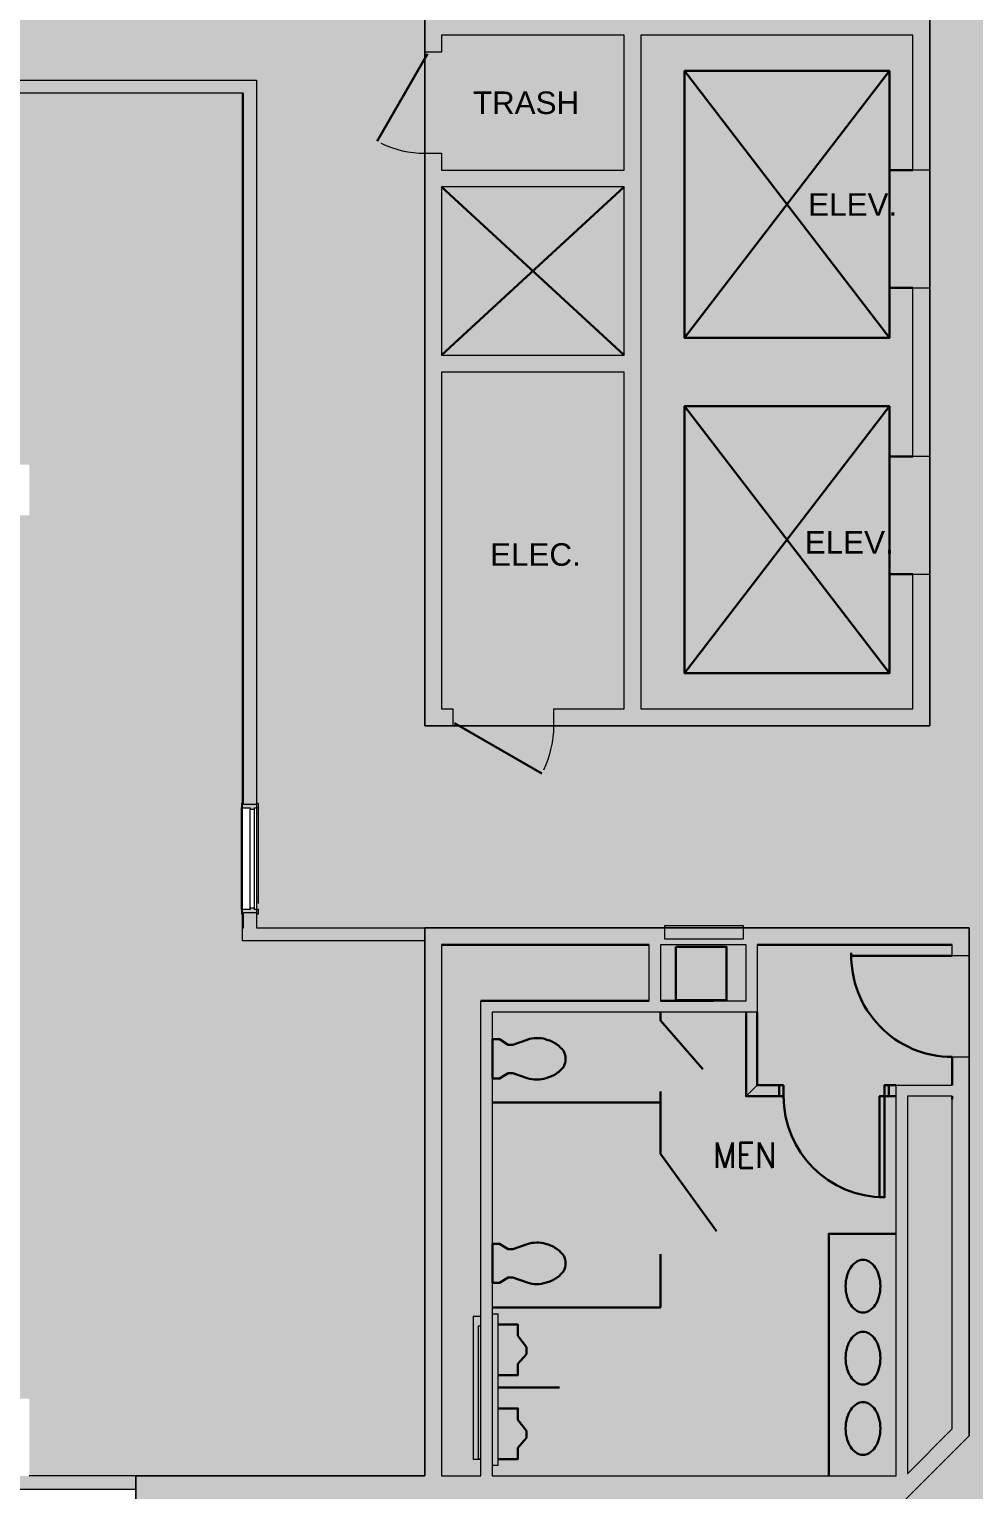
# Model space of a CAD drawing. Header units: inches. Extents: x -1199 to 741, y -709 to 788.
# Drawn here: x 9 to 346, y -356 to 164 of the extents above; entities that cross this region are included whole.
import ezdxf

# ---------------------------------------------------------------- set-up
doc = ezdxf.new("R2010")
doc.units = ezdxf.units.IN
doc.header["$MEASUREMENT"] = 0
for name, color, linetype, lineweight in [('A-COLS', 52, 'Continuous', 13), ('A-DETL-GENF', 92, 'Continuous', 9), ('A-DETL-THIN', 151, 'Continuous', 9), ('A-DOOR', 31, 'Continuous', 13), ('A-WALL', 113, 'Continuous', 13), ('A-WALL-PATT', 111, 'Continuous', 13), ('bb$0$A-0-DOOR-S', 7, 'Continuous', 9), ('bb$0$A-BBASE', 250, 'Continuous', 30), ('bb$0$A-Wall-Patt', 7, 'Continuous', 9), ('dp$0$A-WALL-EXST', 7, 'Continuous', 9), ('I-WALL', 2, 'Continuous', 9)]:
    doc.layers.add(name, color=color, linetype=linetype, lineweight=lineweight)
doc.styles.add('Arial', font='arial.ttf', dxfattribs={"height": 8.0064})
doc.styles.add('Simplex', font='simplex_.ttf', dxfattribs={"width": 0.9, "height": 9})

# ---------------------------------------------------------------- blocks, each defined once
blk = doc.blocks.new('1951 Kidwell_Linked_dwg_bb$0$CS_SNG30-7240414-5TH FLOOR RCP')
at = {"layer": 'bb$0$A-0-DOOR-S'}
blk.add_arc((160, -84), 36, 334.2307, 0, dxfattribs=at)
at = {"layer": 'bb$0$A-BBASE'}
for p, q in [((160.56, -83.03), (191.74, -101.03)), ((191.74, -101.03), (160.56, -83.03))]:
    blk.add_line(p, q, dxfattribs=at)
blk = doc.blocks.new('1951 Kidwell_Linked_dwg_bb$0$CS_SNG30-7240416-5TH FLOOR RCP')
at = {"layer": 'bb$0$A-0-DOOR-S'}
blk.add_arc((150, 156), 36, 244.2307, 270, dxfattribs=at)
at = {"layer": 'bb$0$A-BBASE'}
for p, q in [((150.97, 155.44), (132.97, 124.26)), ((132.97, 124.26), (150.97, 155.44))]:
    blk.add_line(p, q, dxfattribs=at)
blk = doc.blocks.new('1951 Kidwell_Linked_dwg_bb$0$URINAL1-7240420-5TH FLOOR RCP')
at = {"layer": 'bb$0$A-BBASE', "flags": 128}
for points in [[(12, 1), (9, 5), (9, 9), (1.96, 9)], [(1.96, -9), (9, -9), (9, -5), (12, -1.5), (12, 1)]]:
    blk.add_lwpolyline(points, dxfattribs=at)
blk = doc.blocks.new('1951 Kidwell_Linked_dwg_bb$0$TOILET3-7240421-5TH FLOOR RCP')
at = {"layer": 'bb$0$A-BBASE', "flags": 128}
blk.add_lwpolyline([(12.32, -6.84), (7.19, -5.04), (5.59, -5.04), (2.5, -7), (0, -7), (0, 7), (2.5, 7), (5.59, 5.04), (7.19, 5.04), (12.32, 6.84)], dxfattribs=at)
at = {"layer": 'bb$0$A-BBASE'}
for centre, radius, start, end in [((15.72, -3.12), 10.52, 90, 108.8354), ((16.24, -0.62), 8.05, 71.1646, 93.7754), ((15.16, -6.53), 14.01, 57.6462, 74.7553), ((16.24, -3.98), 11.29, 36.0611, 55.3641), ((20.07, 0), 5.93, 360, 26.7012), ((20.07, 0), 5.93, 333.2988, 0), ((16.24, 3.98), 11.29, 304.6359, 323.9389), ((15.72, 3.12), 10.52, 251.1646, 270), ((15.72, 3.12), 10.52, 270, 288.8354), ((15.7, 5.91), 13.2, 284.9626, 301.7838)]:
    blk.add_arc(centre, radius, start, end, dxfattribs=at)
blk = doc.blocks.new('1951 Kidwell_Linked_dwg_bb$0$DR1H901-7240422-5TH FLOOR RCP')
at = {"layer": 'bb$0$A-BBASE'}
blk.add_line((338, -166), (302, -166), dxfattribs=at)
blk.add_arc((338, -166), 36, 178.293, 270, dxfattribs=at)
blk = doc.blocks.new('1951 Kidwell_Linked_dwg_bb-7240425-5TH FLOOR RCP')
at = {"layer": 'bb$0$A-BBASE'}
for p, q in [((324, 114), (315.62, 114)), ((156, 108), (221, 48)), ((156, 48), (221, 108)), ((315.62, 72), (324, 72)), ((315.62, 29.82), (315.62, -65.3)), ((324, 12), (315.62, 12)), ((315.62, -30), (324, -30)), ((234, -218.25), (234, -214.32)), ((198, -319.75), (176.15, -319.75))]:
    blk.add_line(p, q, dxfattribs=at)
at = {"layer": 'bb$0$A-BBASE', "flags": 128}
for points in [[(242.58, 54.18), (315.62, 149.3), (242.58, 149.3)], [(315.62, 54.18), (242.58, 54.18), (242.58, 149.3), (315.62, 54.18), (315.62, 149.3)], [(242.58, 29.82), (315.62, 29.82), (242.58, -65.3), (242.58, 29.82), (315.62, -65.3), (242.58, -65.3)], [(234, -186), (234, -189), (249.04, -206.28)], [(264.5, -186), (264.5, -216), (276.35, -216), (276.35, -212), (268.5, -212), (268.5, -186)], [(318, -212), (315.35, -212), (313.85, -212), (313.85, -216), (315.35, -216), (315.35, -212), (315.35, -216), (318, -216)], [(174, -218.25), (234, -218.25), (234, -236.5), (253.96, -264.1)], [(318, -265), (294, -265), (294, -351.25)], [(234, -272.25), (234, -291.25), (174, -291.25)]]:
    blk.add_lwpolyline(points, dxfattribs=at)
for points in [[(239.53, -162.78), (257.53, -162.78), (257.53, -181.78), (239.53, -181.78)], [(277.85, -212), (276.35, -212), (276.35, -216), (277.85, -216)], [(313.85, -216), (312.1, -216), (312.1, -252), (313.85, -252)]]:
    blk.add_lwpolyline(points, close=True, dxfattribs=at)
at = {"layer": 'bb$0$A-BBASE'}
for centre, radius, start, end in [((313.85, -216), 36, 180, 270), ((307.76, -280.94), 7.13, 122.18, 146.6443), ((306.18, -278.44), 4.17, 90, 122.18), ((306.18, -278.44), 4.17, 57.82, 90), ((304.6, -280.94), 7.13, 33.3557, 57.82), ((314.23, -283.68), 14.25, 164.7482, 180), ((310.26, -282.59), 10.14, 146.6443, 164.7482), ((302.09, -282.59), 10.14, 15.2518, 33.3557), ((298.12, -283.68), 14.25, 0, 15.2518), ((314.23, -283.68), 14.25, 180, 195.2518), ((298.12, -283.68), 14.25, 344.7482, 360), ((310.26, -284.76), 10.14, 195.2518, 213.3557), ((307.76, -286.41), 7.13, 213.3557, 237.82), ((304.6, -286.41), 7.13, 302.18, 326.6443), ((302.09, -284.76), 10.14, 326.6443, 344.7482), ((306.18, -288.92), 4.17, 237.82, 270), ((306.18, -288.92), 4.17, 270, 302.18), ((307.76, -306.55), 7.13, 122.18, 146.6443), ((306.18, -304.04), 4.17, 90, 122.18), ((306.18, -304.04), 4.17, 57.82, 90), ((304.6, -306.55), 7.13, 33.3557, 57.82), ((314.23, -309.28), 14.25, 164.7482, 180), ((310.26, -308.2), 10.14, 146.6443, 164.7482), ((302.09, -308.2), 10.14, 15.2518, 33.3557), ((298.12, -309.28), 14.25, 0, 15.2518), ((314.23, -309.28), 14.25, 180, 195.2518), ((298.12, -309.28), 14.25, 344.7482, 360), ((310.26, -310.36), 10.14, 195.2518, 213.3557), ((307.76, -312.01), 7.13, 213.3557, 237.82), ((304.6, -312.01), 7.13, 302.18, 326.6443), ((302.09, -310.36), 10.14, 326.6443, 344.7482), ((306.18, -314.52), 4.17, 237.82, 270), ((306.18, -314.52), 4.17, 270, 302.18), ((310.26, -333.3), 10.14, 146.6443, 164.7482), ((307.76, -331.65), 7.13, 122.18, 146.6443), ((306.18, -329.14), 4.17, 90, 122.18), ((306.18, -329.14), 4.17, 57.82, 90), ((304.6, -331.65), 7.13, 33.3557, 57.82), ((302.09, -333.3), 10.14, 15.2518, 33.3557), ((314.23, -334.38), 14.25, 164.7482, 180), ((298.12, -334.38), 14.25, 0, 15.2518), ((314.23, -334.38), 14.25, 180, 195.2518), ((310.26, -335.46), 10.14, 195.2518, 213.3557), ((302.09, -335.46), 10.14, 326.6443, 344.7482), ((298.12, -334.38), 14.25, 344.7482, 360), ((307.76, -337.11), 7.13, 213.3557, 237.82), ((306.18, -339.62), 4.17, 237.82, 270), ((306.18, -339.62), 4.17, 270, 302.18), ((304.6, -337.11), 7.13, 302.18, 326.6443)]:
    blk.add_arc(centre, radius, start, end, dxfattribs=at)
at = {"layer": 'bb$0$A-Wall-Patt'}
for p, q in [((276.35, -212), (276.35, -216)), ((315.35, -216), (315.35, -212))]:
    blk.add_line(p, q, dxfattribs=at)
at = {"layer": 'bb$0$A-Wall-Patt', "flags": 128}
blk.add_lwpolyline([(264.5, -216), (268.5, -212)], close=True, dxfattribs=at)
for name, p in [('1951 Kidwell_Linked_dwg_bb$0$CS_SNG30-7240416-5TH FLOOR RCP', (0, 0)), ('1951 Kidwell_Linked_dwg_bb$0$CS_SNG30-7240414-5TH FLOOR RCP', (0, 0)), ('1951 Kidwell_Linked_dwg_bb$0$DR1H901-7240422-5TH FLOOR RCP', (0, 0)), ('1951 Kidwell_Linked_dwg_bb$0$TOILET3-7240421-5TH FLOOR RCP', (174.18, -202.67)), ('1951 Kidwell_Linked_dwg_bb$0$TOILET3-7240421-5TH FLOOR RCP', (174.18, -275.52)), ('1951 Kidwell_Linked_dwg_bb$0$URINAL1-7240420-5TH FLOOR RCP', (174.19, -306.34)), ('1951 Kidwell_Linked_dwg_bb$0$URINAL1-7240420-5TH FLOOR RCP', (174.19, -336.23))]:
    blk.add_blockref(name, p)
at = {"layer": 'bb$0$A-BBASE', "color": 7, "attachment_point": 2}
for s, insert, char_height, width, line_spacing_factor, style in [('TRASH', (186.07, 141.99), 8.006, 45.188, 0.941778, 'Arial'), ('ELEV.', (302.51, 105.74), 8.006, 37.9344, 0.941778, 'Arial'), ('ELEV.', (301.28, -14.64), 8.006, 37.9344, 0.941778, 'Arial'), ('ELEC.', (189.43, -18.97), 8.006, 38.6205, 0.941778, 'Arial'), ('MEN', (264, -232.49), 9, 29.2893, 1.125731, 'Simplex')]:
    blk.add_mtext(s, dxfattribs=dict(at, insert=insert, char_height=char_height, width=width, line_spacing_factor=line_spacing_factor, style=style))
blk = doc.blocks.new('1951 Kidwell_Linked_dwg_bb$0$CS_SNG30-7240444-5TH FLOOR RCP')
at = {"layer": 'bb$0$A-0-DOOR-S'}
blk.add_arc((160, -84), 36, 334.2307, 0, dxfattribs=at)
at = {"layer": 'bb$0$A-BBASE'}
for p, q in [((160.56, -83.03), (191.74, -101.03)), ((191.74, -101.03), (160.56, -83.03))]:
    blk.add_line(p, q, dxfattribs=at)
blk = doc.blocks.new('1951 Kidwell_Linked_dwg_bb$0$CS_SNG30-7240446-5TH FLOOR RCP')
at = {"layer": 'bb$0$A-0-DOOR-S'}
blk.add_arc((150, 156), 36, 244.2307, 270, dxfattribs=at)
at = {"layer": 'bb$0$A-BBASE'}
for p, q in [((150.97, 155.44), (132.97, 124.26)), ((132.97, 124.26), (150.97, 155.44))]:
    blk.add_line(p, q, dxfattribs=at)
blk = doc.blocks.new('1951 Kidwell_Linked_dwg_bb$0$DR1H901-7240450-5TH FLOOR RCP')
at = {"layer": 'bb$0$A-BBASE'}
blk.add_line((338, -166), (302, -166), dxfattribs=at)
blk.add_arc((338, -166), 36, 178.293, 270, dxfattribs=at)
blk = doc.blocks.new('1951 Kidwell_Linked_dwg-6963106-5TH FLOOR RCP')
at = {"layer": 'bb$0$A-BBASE'}
for p, q in [((324, 114), (315.62, 114)), ((156, 108), (221, 48)), ((156, 48), (221, 108)), ((315.62, 72), (324, 72)), ((315.62, 29.82), (315.62, -65.3)), ((324, 12), (315.62, 12)), ((315.62, -30), (324, -30)), ((156, -162), (230, -162)), ((338, -162), (268.5, -162)), ((230, -182), (170, -182)), ((252.96, -182), (234, -182)), ((338, -202), (338, -212)), ((234, -218.25), (234, -214.32)), ((338, -216), (338, -217)), ((198, -319.75), (176.15, -319.75))]:
    blk.add_line(p, q, dxfattribs=at)
at = {"layer": 'bb$0$A-BBASE', "flags": 128}
for points in [[(242.58, 54.18), (315.62, 149.3), (242.58, 149.3)], [(315.62, 54.18), (242.58, 54.18), (242.58, 149.3), (315.62, 54.18), (315.62, 149.3)], [(242.58, 29.82), (315.62, 29.82), (242.58, -65.3), (242.58, 29.82), (315.62, -65.3), (242.58, -65.3)], [(234, -186), (234, -189), (249.04, -206.28)], [(264.5, -186), (264.5, -216), (276.35, -216), (276.35, -212), (268.5, -212), (268.5, -186)], [(318, -212), (315.35, -212), (313.85, -212), (313.85, -216), (315.35, -216), (315.35, -212), (315.35, -216), (318, -216)], [(174, -218.25), (234, -218.25), (234, -236.5), (253.96, -264.1)], [(318, -265), (294, -265), (294, -351.25)], [(234, -272.25), (234, -291.25), (174, -291.25)]]:
    blk.add_lwpolyline(points, dxfattribs=at)
for points in [[(239.53, -162.78), (257.53, -162.78), (257.53, -181.78), (239.53, -181.78)], [(277.85, -212), (276.35, -212), (276.35, -216), (277.85, -216)], [(313.85, -216), (312.1, -216), (312.1, -252), (313.85, -252)]]:
    blk.add_lwpolyline(points, close=True, dxfattribs=at)
at = {"layer": 'bb$0$A-BBASE'}
for centre, radius, start, end in [((313.85, -216), 36, 180, 270), ((307.76, -280.94), 7.13, 122.18, 146.6443), ((306.18, -278.44), 4.17, 90, 122.18), ((306.18, -278.44), 4.17, 57.82, 90), ((304.6, -280.94), 7.13, 33.3557, 57.82), ((314.23, -283.68), 14.25, 164.7482, 180), ((310.26, -282.59), 10.14, 146.6443, 164.7482), ((302.09, -282.59), 10.14, 15.2518, 33.3557), ((298.12, -283.68), 14.25, 0, 15.2518), ((314.23, -283.68), 14.25, 180, 195.2518), ((298.12, -283.68), 14.25, 344.7482, 360), ((310.26, -284.76), 10.14, 195.2518, 213.3557), ((307.76, -286.41), 7.13, 213.3557, 237.82), ((304.6, -286.41), 7.13, 302.18, 326.6443), ((302.09, -284.76), 10.14, 326.6443, 344.7482), ((306.18, -288.92), 4.17, 237.82, 270), ((306.18, -288.92), 4.17, 270, 302.18), ((307.76, -306.55), 7.13, 122.18, 146.6443), ((306.18, -304.04), 4.17, 90, 122.18), ((306.18, -304.04), 4.17, 57.82, 90), ((304.6, -306.55), 7.13, 33.3557, 57.82), ((314.23, -309.28), 14.25, 164.7482, 180), ((310.26, -308.2), 10.14, 146.6443, 164.7482), ((302.09, -308.2), 10.14, 15.2518, 33.3557), ((298.12, -309.28), 14.25, 0, 15.2518), ((314.23, -309.28), 14.25, 180, 195.2518), ((298.12, -309.28), 14.25, 344.7482, 360), ((310.26, -310.36), 10.14, 195.2518, 213.3557), ((307.76, -312.01), 7.13, 213.3557, 237.82), ((304.6, -312.01), 7.13, 302.18, 326.6443), ((302.09, -310.36), 10.14, 326.6443, 344.7482), ((306.18, -314.52), 4.17, 237.82, 270), ((306.18, -314.52), 4.17, 270, 302.18), ((310.26, -333.3), 10.14, 146.6443, 164.7482), ((307.76, -331.65), 7.13, 122.18, 146.6443), ((306.18, -329.14), 4.17, 90, 122.18), ((306.18, -329.14), 4.17, 57.82, 90), ((304.6, -331.65), 7.13, 33.3557, 57.82), ((302.09, -333.3), 10.14, 15.2518, 33.3557), ((314.23, -334.38), 14.25, 164.7482, 180), ((298.12, -334.38), 14.25, 0, 15.2518), ((314.23, -334.38), 14.25, 180, 195.2518), ((310.26, -335.46), 10.14, 195.2518, 213.3557), ((302.09, -335.46), 10.14, 326.6443, 344.7482), ((298.12, -334.38), 14.25, 344.7482, 360), ((307.76, -337.11), 7.13, 213.3557, 237.82), ((306.18, -339.62), 4.17, 237.82, 270), ((306.18, -339.62), 4.17, 270, 302.18), ((304.6, -337.11), 7.13, 302.18, 326.6443)]:
    blk.add_arc(centre, radius, start, end, dxfattribs=at)
at = {"layer": 'bb$0$A-Wall-Patt'}
for p, q in [((276.35, -212), (276.35, -216)), ((315.35, -216), (315.35, -212))]:
    blk.add_line(p, q, dxfattribs=at)
at = {"layer": 'bb$0$A-Wall-Patt', "flags": 128}
blk.add_lwpolyline([(264.5, -216), (268.5, -212)], close=True, dxfattribs=at)
for name, p in [('1951 Kidwell_Linked_dwg_bb-7240425-5TH FLOOR RCP', (0, 0)), ('1951 Kidwell_Linked_dwg_bb$0$CS_SNG30-7240446-5TH FLOOR RCP', (0, 0)), ('1951 Kidwell_Linked_dwg_bb$0$CS_SNG30-7240444-5TH FLOOR RCP', (0, 0)), ('1951 Kidwell_Linked_dwg_bb$0$DR1H901-7240450-5TH FLOOR RCP', (0, 0)), ('1951 Kidwell_Linked_dwg_bb$0$TOILET3-7240421-5TH FLOOR RCP', (174.18, -202.67)), ('1951 Kidwell_Linked_dwg_bb$0$TOILET3-7240421-5TH FLOOR RCP', (174.18, -275.52)), ('1951 Kidwell_Linked_dwg_bb$0$URINAL1-7240420-5TH FLOOR RCP', (174.19, -306.34)), ('1951 Kidwell_Linked_dwg_bb$0$URINAL1-7240420-5TH FLOOR RCP', (174.19, -336.23))]:
    blk.add_blockref(name, p)
at = {"layer": 'bb$0$A-BBASE', "color": 7, "attachment_point": 2}
for s, insert, char_height, width, line_spacing_factor, style in [('TRASH', (186.07, 141.99), 8.006, 45.188, 0.941778, 'Arial'), ('ELEV.', (302.51, 105.74), 8.006, 37.9344, 0.941778, 'Arial'), ('ELEV.', (301.28, -14.64), 8.006, 37.9344, 0.941778, 'Arial'), ('ELEC.', (189.43, -18.97), 8.006, 38.6205, 0.941778, 'Arial'), ('MEN', (264, -232.49), 9, 29.2893, 1.125731, 'Simplex')]:
    blk.add_mtext(s, dxfattribs=dict(at, insert=insert, char_height=char_height, width=width, line_spacing_factor=line_spacing_factor, style=style))
blk = doc.blocks.new('Door - Single - Solid Door-7296942-5TH FLOOR RCP')
at = {"layer": 'A-DOOR'}
h = blk.add_hatch(color=50, dxfattribs=at)
h.paths.add_polyline_path([(-15.63, -3.15), (-14.13, -3.15), (-14.13, -1.65), (-13.63, -1.65), (-13.63, -0.15), (-14.13, -0.15), (-14.13, 2.97), (-15.63, 2.97), (-15.63, 2.22), (-15.26, 2.22), (-15.26, -2.4), (-15.63, -2.4)], flags=0)
h.paths.add_polyline_path([(21.62, -0.15), (21.62, -1.65), (22.12, -1.65), (22.12, -3.15), (23.62, -3.15), (23.62, -2.4), (23.24, -2.4), (23.24, 2.22), (23.62, 2.22), (23.62, 2.97), (22.12, 2.97), (22.12, -0.15)], flags=0)
at = {"layer": 'A-DOOR', "color": 8, "lineweight": 20}
for p, q in [((-14.13, 2.97), (-15.63, 2.97)), ((-15.63, 2.97), (-15.63, 2.22)), ((-14.13, -0.15), (-14.13, 2.97)), ((22.12, 2.97), (22.12, -0.15)), ((23.62, 2.97), (22.12, 2.97)), ((23.62, 2.22), (23.62, 2.97)), ((-15.63, -2.4), (-15.63, -3.15)), ((-15.63, -3.15), (-14.13, -3.15)), ((-13.63, -0.15), (-14.13, -0.15)), ((-14.13, -1.65), (-13.63, -1.65)), ((-14.13, -3.15), (-14.13, -1.65)), ((-13.63, -1.65), (-13.63, -0.15)), ((21.62, -0.15), (21.62, -1.65)), ((22.12, -0.15), (21.62, -0.15)), ((21.62, -1.65), (22.12, -1.65)), ((22.12, -1.65), (22.12, -3.15)), ((22.12, -3.15), (23.62, -3.15)), ((23.62, -3.15), (23.62, -2.4))]:
    blk.add_line(p, q, dxfattribs=at)
at = {"layer": 'A-DOOR', "lineweight": 9}
for p, q in [((-14.13, 2.97), (22.12, 2.97)), ((-14.13, -3.15), (-14.01, -3.15)), ((-13.63, -0.15), (21.62, -0.15)), ((-13.63, -1.65), (21.62, -1.65)), ((-12.06, -3.15), (22.12, -3.15))]:
    blk.add_line(p, q, dxfattribs=at)

msp = doc.modelspace()

# ---------------------------------------------------------------- hatches: boundary and pattern name
at = {"layer": 'A-COLS', "lineweight": 9}
h = msp.add_hatch(color=7, dxfattribs=at)
h.paths.add_polyline_path([(396, -709), (396, -438.89), (347.34, -390.23), (343.1, -394.47), (391.5, -442.87), (391.5, -698.14), (50.61, -357.25), (305.88, -357.25), (317.64, -369.01), (321.89, -364.77), (319.06, -361.94), (344, -337), (344, -202), (338, -202), (338, -212), (318, -212), (318, -351.25), (174, -351.25), (174, -186), (268.5, -186), (268.5, -162), (338, -162), (338, -166), (344, -166), (344, -156), (150, -156), (150, -351.25), (47, -351.25), (47, -360), (252.96, -565.96)], flags=0)
h.paths.add_polyline_path([(469.36, -365.52), (477.64, -357.25), (741.36, -357.25), (741.36, -351.25), (642, -351.25), (642, -156), (448, -156), (448, -166), (454, -166), (454, -162), (517, -162), (517, -186), (618, -186), (618, -351.25), (474, -351.25), (474, -208), (454, -208), (454, -202), (448, -202), (448, -344.16), (455.09, -351.25)], flags=0)
h.paths.add_polyline_path([(622, -351.25), (622, -182), (521, -182), (521, -162), (636, -162), (636, -351.25)], flags=0)
h.paths.add_polyline_path([(470, -351.25), (463.57, -351.25), (454, -341.68), (454, -212), (470, -212), (470, -344.16)], flags=0)
h.paths.add_polyline_path([(156, -351.25), (156, -162), (230, -162), (230, -182), (170, -182), (170, -351.25)], flags=0)
h.paths.add_polyline_path([(322, -350.51), (322, -216), (338, -216), (338, -334.51), (335.51, -337)], flags=0)
h.paths.add_polyline_path([(252.96, -182), (234, -182), (234, -162), (264.5, -162), (264.5, -182)], flags=0)
h.paths.add_polyline_path([(642, -84), (642, 122), (636, 122), (636, 48), (571, 48), (571, 162), (636, 162), (636, 157.44), (642, 157.44), (642, 168), (462, 168), (462, 114), (468, 114), (468, 162), (565, 162), (565, -78), (468, -78), (468, -30), (462, -30), (462, -84), (596, -84), (596, -78), (571, -78), (571, 34), (636, 34), (636, -78), (632, -78), (632, -84), (636, -84)], flags=0)
h.paths.add_polyline_path([(221, -84), (330, -84), (330, -30), (324, -30), (324, -78), (227, -78), (227, 162), (324, 162), (324, 114), (330, 114), (330, 168), (150, 168), (150, 156), (156, 156), (156, 162), (221, 162), (221, 114), (156, 114), (156, 120), (150, 120), (150, -84), (160, -84), (160, -78), (156, -78), (156, 42), (221, 42), (221, -78), (196, -78), (196, -84)], flags=0)
h.paths.add_polyline_path([(324, 12), (330, 12), (330, 72), (324, 72), (324, 68.2)], flags=0)
h.paths.add_polyline_path([(468, 12), (468, 72), (462, 72), (462, 12)], flags=0)
h.paths.add_polyline_path([(636, 38), (571, 38), (571, 44), (636, 44)], flags=0)
h.paths.add_polyline_path([(221, 48), (156, 48), (156, 108), (221, 108), (221, 68.2)], flags=0)
at = {"layer": 'A-DETL-GENF'}
h = msp.add_hatch(color=9, dxfattribs=at)
h.paths.add_polyline_path([(391.5, -698.14), (391.5, -442.87), (343.1, -394.47), (347.34, -390.23), (321.89, -364.77), (317.64, -369.01), (305.88, -357.25), (50.61, -357.25), (381.99, -688.63)], flags=0)
h.paths.add_polyline_path([(497.16, -351.25), (618, -351.25), (618, -186), (517, -186), (517, -162), (454, -162), (454, -166), (448, -166), (448, -202), (454, -202), (454, -208), (474, -208), (474, -351.25), (483.64, -351.25)], flags=0)
h.paths.add_polyline_path([(622, -351.25), (636, -351.25), (636, -162), (566, -162), (566, -182), (622, -182), (622, -350.48)], flags=0)
h.paths.add_polyline_path([(463.57, -351.25), (470, -351.25), (470, -212), (454, -212), (454, -341.68), (456.49, -344.16)], flags=0)
h.paths.add_polyline_path([(170, -351.25), (170, -182), (230, -182), (230, -162), (156, -162), (156, -351.25)], flags=0)
h.paths.add_polyline_path([(252.96, -351.25), (318, -351.25), (318, -212), (338, -212), (338, -202), (344, -202), (344, -166), (338, -166), (338, -162), (268.5, -162), (268.5, -186), (174, -186), (174, -351.25), (176.15, -351.25)], flags=0)
h.paths.add_polyline_path([(322, -350.51), (338, -334.51), (338, -216), (322, -216), (322, -338.62)], flags=0)
h.paths.add_polyline_path([(562, -182), (562, -162), (521, -162), (521, -182)], flags=0)
h.paths.add_polyline_path([(264.5, -182), (264.5, -162), (234, -162), (234, -182), (252.96, -182)], flags=0)
h.paths.add_polyline_path([(632, -84), (632, -78), (636, -78), (636, 34), (571, 34), (571, -78), (596, -78), (596, -84), (627.95, -84)], flags=0)
h.paths.add_polyline_path([(196, -84), (196, -78), (221, -78), (221, 42), (156, 42), (156, -78), (160, -78), (160, -84)], flags=0)
h.paths.add_polyline_path([(565, -78), (565, 162), (468, 162), (468, 114), (462, 114), (462, 72), (468, 72), (468, 12), (462, 12), (462, -30), (468, -30), (468, -78), (497.16, -78)], flags=0)
h.paths.add_polyline_path([(324, -78), (324, -30), (330, -30), (330, 12), (324, 12), (324, 72), (330, 72), (330, 114), (324, 114), (324, 162), (227, 162), (227, -78), (252.96, -78)], flags=0)
h.paths.add_polyline_path([(635.54, 38), (636, 38), (636, 44), (571, 44), (571, 38), (596, 38)], flags=0)
h.paths.add_polyline_path([(636, 48), (636, 122), (642, 122), (642, 157.44), (636, 157.44), (636, 162), (571, 162), (571, 48), (596, 48)], flags=0)
h.paths.add_polyline_path([(221, 48), (221, 108), (156, 108), (156, 48), (196, 48)], flags=0)
h.paths.add_polyline_path([(156, 114), (221, 114), (221, 162), (156, 162), (156, 156), (150, 156), (150, 120), (156, 120)], flags=0)
h.paths.add_polyline_path([(-357.54, 210.62), (-299, 210.62), (-299, 333), (-519, 333), (-519, 327), (-523, 327), (-523, 210.62), (-394.88, 210.62)], flags=0)
h = msp.add_hatch(color=9, dxfattribs=at)
h.paths.add_polyline_path([(393.17, -436.06), (466.53, -362.69), (448, -344.16), (448, -156), (702, -156), (702, 130), (741.36, 130), (741.36, 190), (642, 190), (642, -84), (462, -84), (462, 168), (504.38, 168), (394.86, 275.29), (308.79, 189.21), (330, 168), (330, -84), (150, -84), (150, 206), (-394.88, 206), (-394.88, 196.62), (-394.13, 196.62), (-394.13, 195.12), (-394.88, 195.12), (-394.88, 164.87), (-394.13, 164.87), (-394.13, 163.38), (-394.88, 163.38), (-394.88, 146), (90, 146), (90, -111.69), (90.75, -111.69), (90.75, -113.19), (90, -113.19), (90, -149.44), (90.75, -149.44), (90.75, -150.94), (90, -150.94), (90, -156), (235.5, -156), (235.5, -155.13), (263.5, -155.13), (263.5, -156), (344, -156), (344, -337), (319.06, -361.94), (391.5, -434.39)], flags=0)
h.paths.add_polyline_path([(305.52, 168), (323.46, 168), (305.52, 185.94), (287.57, 168)], flags=0)
h = msp.add_hatch(color=9, dxfattribs=at)
h.paths.add_polyline_path([(-227.54, -356), (47, -356), (47, -351.25), (150, -351.25), (150, -160.63), (85, -160.63), (85, -150.94), (84.63, -150.94), (84.63, -149.44), (85, -149.44), (85, -113.19), (84.63, -113.19), (84.63, -111.69), (85, -111.69), (85, 141.38), (-269.5, 141.36), (-269.5, 9), (-255, 9), (-255, -9), (-269.5, -9), (-269.5, -323.75), (-255, -323.75), (-255, -351.25), (-269.5, -351.25), (-269.5, -356), (-235.44, -356)], flags=0)
h.paths.add_polyline_path([(-9, -351.25), (-9, -323.75), (9, -323.75), (9, -351.25)], flags=0)
h.paths.add_polyline_path([(8.76, -9), (-9, -9), (-9, 9), (9, 9), (9, -9)], flags=0)
at = {"layer": 'A-WALL-PATT', "lineweight": 9}
for points in [[(-296.49, 141.38), (85.38, 141.38), (85.38, 146), (-399.5, 146), (-399.5, 141.38), (-328.48, 141.38)], [(150, -160.63), (150, -156), (85, -156), (85, -160.63), (130.86, -160.63)], [(235.5, -156), (263.5, -156), (263.5, -155.13), (235.5, -155.13)]]:
    msp.add_hatch(color=7, dxfattribs=at).paths.add_polyline_path(points, flags=0)
h = msp.add_hatch(color=7, dxfattribs=at)
h.paths.add_polyline_path([(85.38, -156), (90, -156), (90, -150.56), (85.38, -150.56)], flags=0)
h.paths.add_polyline_path([(90, -112.06), (90, 146), (85.38, 146), (85.38, -112.06), (89.78, -112.06)], flags=0)

# ---------------------------------------------------------------- linework, layer by layer
at = {"layer": 'A-COLS', "color": 8, "lineweight": 20}
for p, q in [((150, 156), (150, 168)), ((330, 168), (330, 114)), ((221, 162), (156, 162)), ((156, 162), (156, 156)), ((221, 114), (221, 162)), ((324, 162), (227, 162)), ((227, 162), (227, -78)), ((324, 114), (324, 162)), ((156, 156), (150, 156)), ((150, -84), (150, 120)), ((150, 120), (156, 120)), ((156, 120), (156, 114)), ((156, 114), (221, 114)), ((330, 114), (324, 114)), ((221, 108), (156, 108)), ((156, 108), (156, 48)), ((221, 48), (221, 108)), ((324, 72), (330, 72)), ((324, 12), (324, 72)), ((330, 72), (330, 12)), ((156, 48), (221, 48)), ((221, 42), (156, 42)), ((156, 42), (156, -78)), ((221, -78), (221, 42)), ((330, 12), (324, 12)), ((324, -78), (324, -30)), ((324, -30), (330, -30)), ((330, -30), (330, -84)), ((156, -78), (160, -78)), ((160, -78), (160, -84)), ((196, -84), (196, -78)), ((196, -78), (221, -78)), ((227, -78), (324, -78)), ((160, -84), (150, -84)), ((330, -84), (196, -84)), ((150, -156), (224, -156)), ((150, -351.25), (150, -156)), ((224, -156), (264.5, -156)), ((264.5, -156), (344, -156)), ((344, -156), (344, -166)), ((230, -162), (156, -162)), ((156, -162), (156, -351.25)), ((230, -182), (230, -162)), ((264.5, -162), (234, -162)), ((234, -162), (234, -182)), ((264.5, -182), (264.5, -162)), ((338, -162), (268.5, -162)), ((268.5, -162), (268.5, -186)), ((338, -166), (338, -162)), ((344, -166), (338, -166)), ((170, -351.25), (170, -182)), ((170, -182), (230, -182)), ((234, -182), (264.5, -182)), ((268.5, -186), (174, -186)), ((174, -186), (174, -351.25)), ((338, -212), (338, -202)), ((338, -202), (344, -202)), ((344, -202), (344, -337)), ((318, -216), (318, -212)), ((318, -212), (338, -212)), ((318, -351.25), (318, -216)), ((338, -216), (322, -216)), ((322, -216), (322, -350.51)), ((338, -334.51), (338, -216)), ((344, -337), (319.06, -361.94)), ((322, -350.51), (338, -334.51)), ((47, -360), (47, -351.25)), ((47, -351.25), (150, -351.25)), ((156, -351.25), (170, -351.25)), ((174, -351.25), (318, -351.25))]:
    msp.add_line(p, q, dxfattribs=at)
at = {"layer": 'A-DETL-THIN'}
for p, q in [((150, -84), (150, 206)), ((150, 168), (150, -84)), ((330, -84), (330, 168)), ((330, 168), (330, -84)), ((-394.88, 146), (90, 146)), ((90, 146), (90, -156)), ((85, 141.38), (-269.5, 141.38)), ((85, -160.63), (85, 141.38)), ((150, -84), (330, -84)), ((330, -84), (150, -84)), ((90, -156), (344, -156)), ((344, -156), (150, -156)), ((150, -156), (150, -351.25)), ((344, -337), (344, -156)), ((344, -156), (344, -337)), ((150, -160.63), (85, -160.63)), ((150, -351.25), (150, -160.63)), ((319.06, -361.94), (344, -337)), ((344, -337), (319.06, -361.94)), ((150, -351.25), (47, -351.25)), ((47, -351.25), (47, -360)), ((47, -356), (47, -351.25)), ((47, -351.25), (150, -351.25)), ((-269.5, -356), (47, -356))]:
    msp.add_line(p, q, dxfattribs=at)
at = {"layer": 'A-WALL', "color": 8, "lineweight": 20}
for p, q in [((-394.88, 146), (90, 146)), ((90, 146), (90, -112.06)), ((85.38, 141.38), (-268.12, 141.38)), ((85.38, -112.06), (85.38, 141.38)), ((90, -112.06), (85.38, -112.06)), ((85.38, -156), (85.38, -150.56)), ((85.38, -150.56), (90, -150.56)), ((90, -150.56), (90, -156)), ((85, -156), (85.38, -156)), ((85, -160.63), (85, -156)), ((90, -156), (150, -156)), ((150, -156), (150, -160.63)), ((150, -160.63), (85, -160.63))]:
    msp.add_line(p, q, dxfattribs=at)
at = {"layer": 'A-WALL', "lineweight": 9}
msp.add_line((47, -351.25), (9, -351.25), dxfattribs=at)
at = {"layer": 'I-WALL', "color": 8, "lineweight": 20}
for p, q in [((235.5, -155.13), (263.5, -155.13)), ((235.5, -160), (235.5, -155.13)), ((263.5, -155.13), (263.5, -160)), ((263.5, -160), (235.5, -160))]:
    msp.add_line(p, q, dxfattribs=at)
at = {"layer": 'I-WALL'}
for p, q in [((167.21, -294.38), (167.21, -345.38)), ((167.21, -294.38), (170, -294.38)), ((174, -293.56), (176.15, -293.56)), ((176.15, -347.56), (176.15, -293.56)), ((169, -297.75), (169, -345.23)), ((169, -297.75), (170, -297.75)), ((170, -345.38), (167.21, -345.38)), ((170, -345.23), (169, -345.23)), ((176.15, -347.56), (174, -347.56))]:
    msp.add_line(p, q, dxfattribs=at)

# ---------------------------------------------------------------- block references
at = {"layer": 'A-DOOR', "rotation": 89.99999999999991}
msp.add_blockref('Door - Single - Solid Door-7296942-5TH FLOOR RCP', (87.6, -135.31), dxfattribs=at)
at = {"layer": 'dp$0$A-WALL-EXST', "color": 250, "lineweight": 30}
msp.add_blockref('1951 Kidwell_Linked_dwg-6963106-5TH FLOOR RCP', (0, 0), dxfattribs=at)

doc.saveas('drawing.dxf')
